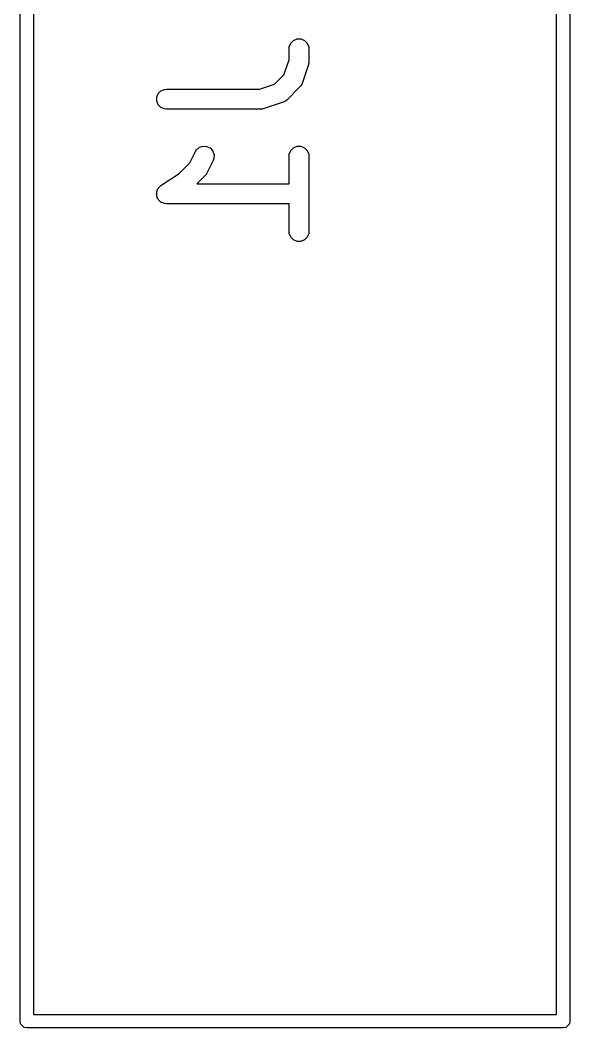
# Model space of a CAD drawing. Extents: x 3.93 to 7.47, y -4.9 to -2.95.
# Drawn here: x 7.2837 to 7.4471, y -3.5103 to -3.2109 of the extents above; entities that cross this region are included whole.
import ezdxf

# ---------------------------------------------------------------- set-up
doc = ezdxf.new("R2010")
doc.units = 0
doc.header["$MEASUREMENT"] = 0
doc.layers.add('BLACK', color=7, linetype='CONTINUOUS')

msp = doc.modelspace()

# ---------------------------------------------------------------- linework, layer by layer
at = {"layer": 'BLACK', "linetype": 'CONTINUOUS'}
for p, q in [((7.28371, -3.50834), (7.28371, -2.98669)), ((7.4471, -2.98669), (7.4471, -3.50834)), ((7.44316, -3.50638), (7.44316, -2.98866)), ((7.28765, -3.09598), (7.28765, -3.50638)), ((7.36369, -3.21882), (7.36413, -3.21775)), ((7.36413, -3.21775), (7.36494, -3.21694)), ((7.36494, -3.21694), (7.36601, -3.2165)), ((7.36601, -3.2165), (7.36716, -3.2165)), ((7.36716, -3.2165), (7.36822, -3.21694)), ((7.36822, -3.21694), (7.36904, -3.21775)), ((7.36904, -3.21775), (7.36948, -3.21882)), ((7.36363, -3.2194), (7.36369, -3.21882)), ((7.36363, -3.22267), (7.36363, -3.2194)), ((7.36948, -3.21882), (7.36953, -3.2194)), ((7.36953, -3.2194), (7.36953, -3.22314)), ((7.36213, -3.22717), (7.36363, -3.22267)), ((7.36938, -3.22408), (7.36751, -3.2297)), ((7.36945, -3.22379), (7.36938, -3.22408)), ((7.36948, -3.22372), (7.36945, -3.22379)), ((7.36949, -3.22362), (7.36948, -3.22372)), ((7.36951, -3.22351), (7.36949, -3.22362)), ((7.36953, -3.22314), (7.36951, -3.22344)), ((7.36951, -3.22344), (7.36951, -3.22351)), ((7.35936, -3.22994), (7.36213, -3.22717)), ((7.35485, -3.23144), (7.35936, -3.22994)), ((7.36716, -3.23041), (7.36679, -3.23086)), ((7.3672, -3.23031), (7.36716, -3.23041)), ((7.36727, -3.23023), (7.3672, -3.23031)), ((7.36751, -3.2297), (7.36727, -3.23023)), ((7.32431, -3.23382), (7.32476, -3.23275)), ((7.32476, -3.23275), (7.32557, -3.23194)), ((7.32557, -3.23194), (7.32663, -3.2315)), ((7.32663, -3.2315), (7.32721, -3.23144)), ((7.32721, -3.23144), (7.35485, -3.23144)), ((7.36679, -3.23086), (7.36304, -3.23461)), ((7.32431, -3.23497), (7.32431, -3.23382)), ((7.32476, -3.23603), (7.32431, -3.23497)), ((7.32557, -3.23685), (7.32476, -3.23603)), ((7.36189, -3.23532), (7.35627, -3.23719)), ((7.36242, -3.23508), (7.36189, -3.23532)), ((7.3625, -3.23501), (7.36242, -3.23508)), ((7.3626, -3.23497), (7.3625, -3.23501)), ((7.36304, -3.23461), (7.3626, -3.23497)), ((7.32663, -3.23729), (7.32557, -3.23685)), ((7.32721, -3.23735), (7.32663, -3.23729)), ((7.35533, -3.23735), (7.32721, -3.23735)), ((7.35562, -3.23732), (7.35533, -3.23735)), ((7.3557, -3.23732), (7.35562, -3.23732)), ((7.3558, -3.2373), (7.3557, -3.23732)), ((7.35591, -3.23729), (7.3558, -3.2373)), ((7.35598, -3.23726), (7.35591, -3.23729)), ((7.35627, -3.23719), (7.35598, -3.23726)), ((7.337, -3.2487), (7.33809, -3.24834)), ((7.33809, -3.24834), (7.33924, -3.24842)), ((7.33924, -3.24842), (7.34027, -3.24893)), ((7.36494, -3.24881), (7.36601, -3.24837)), ((7.36601, -3.24837), (7.36716, -3.24837)), ((7.36716, -3.24837), (7.36822, -3.24881)), ((7.33416, -3.25327), (7.33582, -3.24995)), ((7.33582, -3.24995), (7.33613, -3.24946)), ((7.33613, -3.24946), (7.337, -3.2487)), ((7.34027, -3.24893), (7.34102, -3.2498)), ((7.34102, -3.2498), (7.34139, -3.2509)), ((7.34139, -3.2509), (7.34131, -3.25205)), ((7.36363, -3.25127), (7.36369, -3.25069)), ((7.36363, -3.25956), (7.36363, -3.25127)), ((7.36369, -3.25069), (7.36413, -3.24963)), ((7.36413, -3.24963), (7.36494, -3.24881)), ((7.36822, -3.24881), (7.36904, -3.24963)), ((7.36904, -3.24963), (7.36948, -3.25069)), ((7.36948, -3.25069), (7.36953, -3.25127)), ((7.36953, -3.25127), (7.36953, -3.27376)), ((7.33095, -3.25647), (7.33416, -3.25327)), ((7.3411, -3.25259), (7.33923, -3.25634)), ((7.34131, -3.25205), (7.3411, -3.25259)), ((7.32557, -3.26006), (7.33095, -3.25647)), ((7.33867, -3.2571), (7.33621, -3.25956)), ((7.33886, -3.25688), (7.33867, -3.2571)), ((7.33892, -3.25683), (7.33886, -3.25688)), ((7.33897, -3.25674), (7.33892, -3.25683)), ((7.33904, -3.25666), (7.33897, -3.25674)), ((7.33907, -3.25658), (7.33904, -3.25666)), ((7.33923, -3.25634), (7.33907, -3.25658)), ((7.32513, -3.26042), (7.32557, -3.26006)), ((7.32557, -3.26006), (7.32557, -3.26006)), ((7.32557, -3.26006), (7.32557, -3.26006)), ((7.32557, -3.26006), (7.32557, -3.26006)), ((7.33621, -3.25956), (7.36363, -3.25956)), ((7.32426, -3.26251), (7.32431, -3.26223)), ((7.32431, -3.2628), (7.32426, -3.26251)), ((7.32431, -3.26194), (7.32443, -3.26167)), ((7.32431, -3.26223), (7.32431, -3.26194)), ((7.32431, -3.26309), (7.32431, -3.2628)), ((7.32443, -3.26336), (7.32431, -3.26309)), ((7.32443, -3.26167), (7.32448, -3.26138)), ((7.32448, -3.26364), (7.32443, -3.26336)), ((7.32448, -3.26138), (7.32465, -3.26114)), ((7.32465, -3.26114), (7.32476, -3.26087)), ((7.32476, -3.26087), (7.32496, -3.26067)), ((7.32496, -3.26067), (7.32513, -3.26042)), ((7.32464, -3.26389), (7.32448, -3.26364)), ((7.32476, -3.26416), (7.32464, -3.26389)), ((7.32496, -3.26436), (7.32476, -3.26416)), ((7.32512, -3.2646), (7.32496, -3.26436)), ((7.32536, -3.26476), (7.32512, -3.2646)), ((7.32557, -3.26497), (7.32536, -3.26476)), ((7.32584, -3.26508), (7.32557, -3.26497)), ((7.32608, -3.26524), (7.32584, -3.26508)), ((7.32636, -3.2653), (7.32608, -3.26524)), ((7.32663, -3.26541), (7.32636, -3.2653)), ((7.3272, -3.26547), (7.32663, -3.26541)), ((7.32721, -3.26547), (7.3272, -3.26547)), ((7.36363, -3.26547), (7.32721, -3.26547)), ((7.32721, -3.26547), (7.32721, -3.26547)), ((7.32721, -3.26547), (7.32721, -3.26547)), ((7.36363, -3.27376), (7.36363, -3.26547)), ((7.36369, -3.27434), (7.36363, -3.27376)), ((7.36413, -3.2754), (7.36369, -3.27434)), ((7.36948, -3.27434), (7.36904, -3.2754)), ((7.36953, -3.27376), (7.36948, -3.27434)), ((7.36494, -3.27622), (7.36413, -3.2754)), ((7.36601, -3.27666), (7.36494, -3.27622)), ((7.36716, -3.27666), (7.36601, -3.27666)), ((7.36822, -3.27622), (7.36716, -3.27666)), ((7.36904, -3.2754), (7.36822, -3.27622)), ((7.28386, -3.5091), (7.28371, -3.50834)), ((7.28765, -3.50638), (7.44316, -3.50638)), ((7.4471, -3.50834), (7.44695, -3.5091)), ((7.28493, -3.51016), (7.28386, -3.5091)), ((7.28568, -3.51031), (7.28493, -3.51016)), ((7.44513, -3.51031), (7.28568, -3.51031)), ((7.44588, -3.51016), (7.44513, -3.51031)), ((7.44695, -3.5091), (7.44588, -3.51016))]:
    msp.add_line(p, q, dxfattribs=at)

doc.saveas('drawing.dxf')
